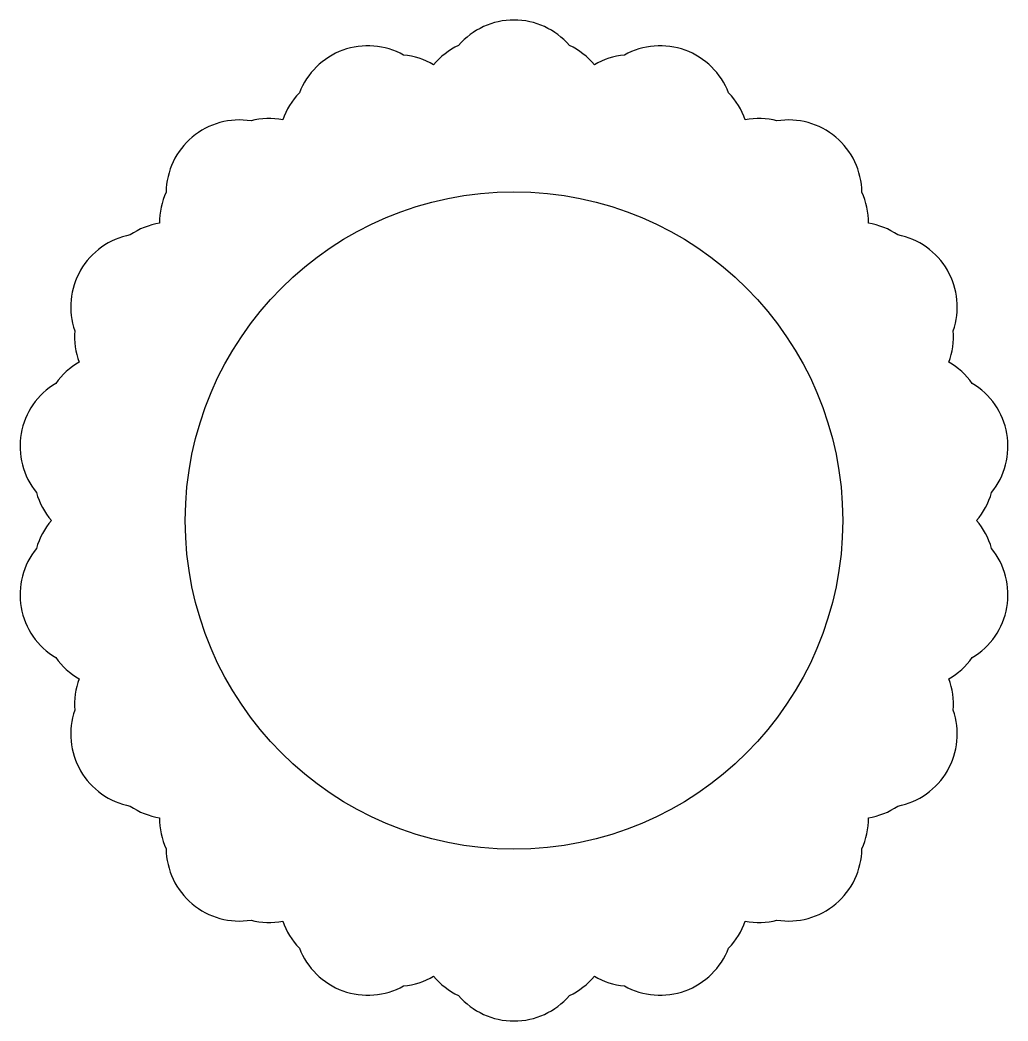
# Model space of a CAD drawing. Extents: x -982 to -411, y -383 to -136.
# Drawn here: x -540.4 to -411.2, y -266.8 to -135.8 of the extents above; entities that cross this region are included whole.
import ezdxf

# ---------------------------------------------------------------- set-up
doc = ezdxf.new("R2010")
doc.units = 0
doc.layers.get('0').update_dxf_attribs({"linetype": 'CONTINUOUS'})

msp = doc.modelspace()

# ---------------------------------------------------------------- linework, layer by layer
msp.add_circle((-475.81321, -201.306718), 43)
for centre, start, end in [((-475.81321, -145.448116), 40.921136, 139.078864), ((-494.917977, -148.816802), 60.921136, 159.078864), ((-478.904952, -147.810746), 115.693411, 140.578577), ((-472.721468, -147.810746), 39.421423, 64.306589), ((-456.708443, -148.816802), 20.921136, 119.078864), ((-491.204623, -149.97951), 59.421423, 84.306589), ((-460.421797, -149.97951), 95.693411, 120.578577), ((-497.015197, -152.094386), 135.693411, 160.578577), ((-454.611223, -152.094386), 19.421423, 44.306589), ((-511.718427, -158.516546), 80.921136, 179.078864), ((-507.831346, -158.339093), 79.421423, 104.306589), ((-443.795074, -158.339093), 75.693411, 100.578577), ((-439.907993, -158.516546), 0.921136, 99.078864), ((-512.568169, -162.313759), 155.693411, 180.578577), ((-439.05825, -162.313759), 359.421423, 24.306589), ((-520.596209, -171.881205), 99.421423, 124.306589), ((-431.03021, -171.881205), 55.693411, 80.578577), ((-524.188178, -173.377417), 100.921136, 199.078864), ((-427.438242, -173.377417), 340.921136, 79.078864), ((-523.687951, -177.236259), 175.693411, 200.578577), ((-427.938468, -177.236259), 339.421423, 4.306589), ((-527.959582, -188.972469), 119.421423, 144.306589), ((-423.666837, -188.972469), 35.693411, 60.578577), ((-530.823194, -191.606973), 120.921136, 219.078864), ((-420.803226, -191.606973), 320.921136, 59.078864), ((-529.033333, -195.062011), 195.693411, 220.578577), ((-422.593087, -195.062011), 319.421423, 344.306589), ((-529.033333, -207.551425), 139.421423, 164.306589), ((-422.593087, -207.551425), 15.693411, 40.578577), ((-530.823194, -211.006462), 140.921136, 239.078864), ((-420.803226, -211.006462), 300.921136, 39.078864), ((-527.959582, -213.640967), 215.693411, 240.578577), ((-423.666837, -213.640967), 299.421423, 324.306589), ((-523.687951, -225.377177), 159.421423, 184.306589), ((-427.938468, -225.377177), 355.693411, 20.578577), ((-524.188178, -229.236019), 160.921136, 259.078864), ((-427.438242, -229.236019), 280.921136, 19.078864), ((-520.596209, -230.732231), 235.693411, 260.578577), ((-431.03021, -230.732231), 279.421423, 304.306589), ((-512.568169, -240.299676), 179.421423, 204.306589), ((-439.05825, -240.299676), 335.693411, 0.578577), ((-511.718427, -244.096889), 180.921136, 279.078864), ((-439.907993, -244.096889), 260.921136, 359.078864), ((-507.831346, -244.274343), 255.693411, 280.578577), ((-497.015197, -250.51905), 199.421423, 224.306589), ((-454.611223, -250.51905), 315.693411, 340.578577), ((-443.795074, -244.274343), 259.421423, 284.306589), ((-494.917977, -253.796634), 200.921136, 299.078864), ((-456.708443, -253.796634), 240.921136, 339.078864), ((-491.204623, -252.633926), 275.693411, 300.578577), ((-478.904952, -254.802689), 219.421423, 244.306589), ((-472.721468, -254.802689), 295.693411, 320.578577), ((-460.421797, -252.633926), 239.421423, 264.306589), ((-475.81321, -257.165319), 220.921136, 319.078864)]:
    msp.add_arc(centre, 9.6, start, end)

doc.saveas('drawing.dxf')
